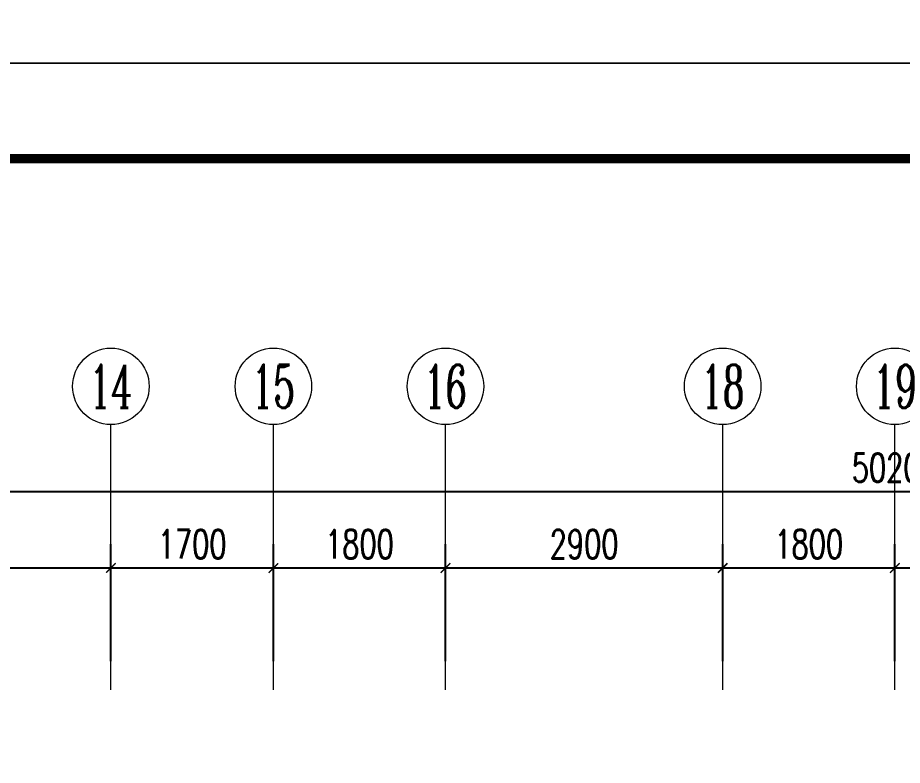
# Model space of a CAD drawing. Extents: x 3753737 to 4713801, y -857380 to 24339.
# Drawn here: x 4056739 to 4065992, y -756001 to -748179 of the extents above; entities that cross this region are included whole.
import ezdxf
from ezdxf.enums import TextEntityAlignment as Align

# ---------------------------------------------------------------- set-up
doc = ezdxf.new("R2010")
doc.units = 0
doc.header["$LTSCALE"] = 1000
doc.header["$MEASUREMENT"] = 0
doc.layers.get('0').update_dxf_attribs({"linetype": 'CONTINUOUS'})
doc.layers.get('Defpoints').update_dxf_attribs({"linetype": 'CONTINUOUS'})
doc.layers.add('!!电气', color=1, linetype='CONTINUOUS')
for name, color, linetype, lineweight in [('AXIS', 114, 'CONTINUOUS', 20), ('AXIS_TEXT', 7, 'CONTINUOUS', 20), ('图框', 147, 'CONTINUOUS', 20)]:
    doc.layers.add(name, color=color, linetype=linetype, lineweight=lineweight)
doc.styles.add('_TCH_AXIS', font='COMPLEX', dxfattribs={"bigfont": 'GBCBIG'})
doc.styles.add('_TCH_DIM_T3', font='SIMPLEX.shx', dxfattribs={"width": 0.705882, "bigfont": 'GBCBIG.shx'})
doc.styles.add('COMPLEX', font='COMPLEX')
doc.dimstyles.new('_TCH_ARCH&&100', dxfattribs={"dimtxt": 297.5, "dimasz": 100, "dimexe": 250, "dimexo": 300, "dimgap": 100, "dimtad": 1, "dimdec": 0, "dimzin": 0, "dimdsep": 46, "dimtxsty": '_TCH_DIM_T3', "dimblk": 'ARCHTICK', "dimcen": 0.09, "dimclrt": 7, "dimazin": 2, "dimtfac": 1, "dimtdec": 0, "dimtix": 1, "dimtmove": 2, "dimatfit": 3, "dimfxl": 1, "dimtolj": 1, "dimtzin": 0, "dimarcsym": 0})

# ---------------------------------------------------------------- blocks, each defined once
blk = doc.blocks.new('_ArchTick')
at = {"color": 0, "linetype": 'ByBlock', "const_width": 0.15}
blk.add_lwpolyline([(-0.5, -0.5), (0.5, 0.5)], dxfattribs=at)
blk = doc.blocks.new('*D473')
at = {"layer": 'AXIS', "color": 0, "lineweight": -2, "transparency": 16777216}
for p, q in [((-100, 13812), (-100, 15837)), ((50100, 13812), (50100, 15837)), ((-100, 15587), (50100, 15587))]:
    blk.add_line(p, q, dxfattribs=at)
at = {"layer": 'Defpoints', "color": 0, "transparency": 16777216}
for p in [(50100, 15587), (-100, 13512), (50100, 13512)]:
    blk.add_point(p, dxfattribs=at)
at = {"layer": 'AXIS', "color": 0, "lineweight": -2, "transparency": 16777216, "xscale": 100, "yscale": 100, "zscale": 100, "rotation": 180}
blk.add_blockref('_ArchTick', (-100, 15587), dxfattribs=at)
at = {"layer": 'AXIS', "color": 0, "lineweight": -2, "transparency": 16777216, "xscale": 100, "yscale": 100, "zscale": 100}
blk.add_blockref('_ArchTick', (50100, 15587), dxfattribs=at)
at = {"layer": 'AXIS', "color": 7, "transparency": 16777216, "insert": (25000, 15835.7), "char_height": 297.5, "attachment_point": 5, "style": '_TCH_DIM_T3'}
blk.add_mtext('\\A1;50200', dxfattribs=at)
blk = doc.blocks.new('*D481')
at = {"layer": 'AXIS', "color": 0, "lineweight": -2, "transparency": 16777216}
for p, q in [((13900, 13812), (13900, 15037)), ((16800, 13812), (16800, 15037)), ((13900, 14787), (16800, 14787))]:
    blk.add_line(p, q, dxfattribs=at)
at = {"layer": 'Defpoints', "color": 0, "transparency": 16777216}
for p in [(16800, 14787), (13900, 13512), (16800, 13512)]:
    blk.add_point(p, dxfattribs=at)
at = {"layer": 'AXIS', "color": 0, "lineweight": -2, "transparency": 16777216, "xscale": 100, "yscale": 100, "zscale": 100, "rotation": 180}
blk.add_blockref('_ArchTick', (13900, 14787), dxfattribs=at)
at = {"layer": 'AXIS', "color": 0, "lineweight": -2, "transparency": 16777216, "xscale": 100, "yscale": 100, "zscale": 100}
blk.add_blockref('_ArchTick', (16800, 14787), dxfattribs=at)
at = {"layer": 'AXIS', "color": 7, "transparency": 16777216, "insert": (15350, 15035.7), "char_height": 297.5, "attachment_point": 5, "style": '_TCH_DIM_T3'}
blk.add_mtext('\\A1;2900', dxfattribs=at)
blk = doc.blocks.new('*D482')
at = {"layer": 'AXIS', "color": 0, "lineweight": -2, "transparency": 16777216}
for p, q in [((16800, 13812), (16800, 15037)), ((18500, 13812), (18500, 15037)), ((16800, 14787), (18500, 14787))]:
    blk.add_line(p, q, dxfattribs=at)
at = {"layer": 'Defpoints', "color": 0, "transparency": 16777216}
for p in [(18500, 14787), (16800, 13512), (18500, 13512)]:
    blk.add_point(p, dxfattribs=at)
at = {"layer": 'AXIS', "color": 0, "lineweight": -2, "transparency": 16777216, "xscale": 100, "yscale": 100, "zscale": 100, "rotation": 180}
blk.add_blockref('_ArchTick', (16800, 14787), dxfattribs=at)
at = {"layer": 'AXIS', "color": 0, "lineweight": -2, "transparency": 16777216, "xscale": 100, "yscale": 100, "zscale": 100}
blk.add_blockref('_ArchTick', (18500, 14787), dxfattribs=at)
at = {"layer": 'AXIS', "color": 7, "transparency": 16777216, "insert": (17650, 15035.7), "char_height": 297.5, "attachment_point": 5, "style": '_TCH_DIM_T3'}
blk.add_mtext('\\A1;1700', dxfattribs=at)
blk = doc.blocks.new('*D483')
at = {"layer": 'AXIS', "color": 0, "lineweight": -2, "transparency": 16777216}
for p, q in [((18500, 13812), (18500, 15037)), ((20300, 13812), (20300, 15037)), ((18500, 14787), (20300, 14787))]:
    blk.add_line(p, q, dxfattribs=at)
at = {"layer": 'Defpoints', "color": 0, "transparency": 16777216}
for p in [(20300, 14787), (18500, 13512), (20300, 13512)]:
    blk.add_point(p, dxfattribs=at)
at = {"layer": 'AXIS', "color": 0, "lineweight": -2, "transparency": 16777216, "xscale": 100, "yscale": 100, "zscale": 100, "rotation": 180}
blk.add_blockref('_ArchTick', (18500, 14787), dxfattribs=at)
at = {"layer": 'AXIS', "color": 0, "lineweight": -2, "transparency": 16777216, "xscale": 100, "yscale": 100, "zscale": 100}
blk.add_blockref('_ArchTick', (20300, 14787), dxfattribs=at)
at = {"layer": 'AXIS', "color": 7, "transparency": 16777216, "insert": (19400, 15035.7), "char_height": 297.5, "attachment_point": 5, "style": '_TCH_DIM_T3'}
blk.add_mtext('\\A1;1800', dxfattribs=at)
blk = doc.blocks.new('*D484')
at = {"layer": 'AXIS', "color": 0, "lineweight": -2, "transparency": 16777216}
for p, q in [((20300, 13812), (20300, 15037)), ((23200, 13812), (23200, 15037)), ((20300, 14787), (23200, 14787))]:
    blk.add_line(p, q, dxfattribs=at)
at = {"layer": 'Defpoints', "color": 0, "transparency": 16777216}
for p in [(23200, 14787), (20300, 13512), (23200, 13512)]:
    blk.add_point(p, dxfattribs=at)
at = {"layer": 'AXIS', "color": 0, "lineweight": -2, "transparency": 16777216, "xscale": 100, "yscale": 100, "zscale": 100, "rotation": 180}
blk.add_blockref('_ArchTick', (20300, 14787), dxfattribs=at)
at = {"layer": 'AXIS', "color": 0, "lineweight": -2, "transparency": 16777216, "xscale": 100, "yscale": 100, "zscale": 100}
blk.add_blockref('_ArchTick', (23200, 14787), dxfattribs=at)
at = {"layer": 'AXIS', "color": 7, "transparency": 16777216, "insert": (21750, 15035.7), "char_height": 297.5, "attachment_point": 5, "style": '_TCH_DIM_T3'}
blk.add_mtext('\\A1;2900', dxfattribs=at)
blk = doc.blocks.new('*D485')
at = {"layer": 'AXIS', "color": 0, "lineweight": -2, "transparency": 16777216}
for p, q in [((23200, 13812), (23200, 15037)), ((25000, 13812), (25000, 15037)), ((23200, 14787), (25000, 14787))]:
    blk.add_line(p, q, dxfattribs=at)
at = {"layer": 'Defpoints', "color": 0, "transparency": 16777216}
for p in [(25000, 14787), (23200, 13512), (25000, 13512)]:
    blk.add_point(p, dxfattribs=at)
at = {"layer": 'AXIS', "color": 0, "lineweight": -2, "transparency": 16777216, "xscale": 100, "yscale": 100, "zscale": 100, "rotation": 180}
blk.add_blockref('_ArchTick', (23200, 14787), dxfattribs=at)
at = {"layer": 'AXIS', "color": 0, "lineweight": -2, "transparency": 16777216, "xscale": 100, "yscale": 100, "zscale": 100}
blk.add_blockref('_ArchTick', (25000, 14787), dxfattribs=at)
at = {"layer": 'AXIS', "color": 7, "transparency": 16777216, "insert": (24100, 15035.7), "char_height": 297.5, "attachment_point": 5, "style": '_TCH_DIM_T3'}
blk.add_mtext('\\A1;1800', dxfattribs=at)
blk = doc.blocks.new('_AXISO')
blk.add_circle((0, 0), 0.5)
at = {"layer": 'AXIS_TEXT', "style": 'COMPLEX', "width": 1.041667}
blk.add_attdef('A', text='', height=0.56, dxfattribs=at).set_placement((-0.25, -0.28), (0.25, -0.28), align=Align.FIT)
blk = doc.blocks.new('*D497')
at = {"layer": 'AXIS', "color": 0, "lineweight": -2, "transparency": 16777216}
for p, q in [((25000, 13812), (25000, 15037)), ((26800, 13812), (26800, 15037)), ((25000, 14787), (26800, 14787))]:
    blk.add_line(p, q, dxfattribs=at)
at = {"layer": 'Defpoints', "color": 0, "transparency": 16777216}
for p in [(26800, 14787), (25000, 13512), (26800, 13512)]:
    blk.add_point(p, dxfattribs=at)
at = {"layer": 'AXIS', "color": 0, "lineweight": -2, "transparency": 16777216, "xscale": 100, "yscale": 100, "zscale": 100, "rotation": 180}
blk.add_blockref('_ArchTick', (25000, 14787), dxfattribs=at)
at = {"layer": 'AXIS', "color": 0, "lineweight": -2, "transparency": 16777216, "xscale": 100, "yscale": 100, "zscale": 100}
blk.add_blockref('_ArchTick', (26800, 14787), dxfattribs=at)
at = {"layer": 'AXIS', "color": 7, "transparency": 16777216, "insert": (25900, 15035.7), "char_height": 297.5, "attachment_point": 5, "style": '_TCH_DIM_T3'}
blk.add_mtext('\\A1;1800', dxfattribs=at)
blk = doc.blocks.new('A$C1C403CBE')
at = {"layer": 'AXIS'}
for p, q in [((16800, 13512), (16800, 16287)), ((18500, 13512), (18500, 16287)), ((20300, 13512), (20300, 16287)), ((23200, 13512), (23200, 16287)), ((25000, 13512), (25000, 16287))]:
    blk.add_line(p, q, dxfattribs=at)
ref = blk.add_blockref('_AXISO', (16800, 16687), dxfattribs=dict(at, xscale=800, yscale=800, zscale=800))
ref.add_attrib('A', '14', dxfattribs={"layer": 'AXIS_TEXT', "height": 452.55, "style": '_TCH_AXIS', "width": 0.677419}).set_placement((16573.7, 16460.7), (17026.3, 16460.7), align=Align.FIT)
ref = blk.add_blockref('_AXISO', (18500, 16687), dxfattribs=dict(at, xscale=800, yscale=800, zscale=800))
ref.add_attrib('A', '15', dxfattribs={"layer": 'AXIS_TEXT', "height": 452.55, "style": '_TCH_AXIS', "width": 0.724138}).set_placement((18273.7, 16460.7), (18726.3, 16460.7), align=Align.FIT)
ref = blk.add_blockref('_AXISO', (20300, 16687), dxfattribs=dict(at, xscale=800, yscale=800, zscale=800))
ref.add_attrib('A', '16', dxfattribs={"layer": 'AXIS_TEXT', "height": 452.55, "style": '_TCH_AXIS', "width": 0.724138}).set_placement((20073.7, 16460.7), (20526.3, 16460.7), align=Align.FIT)
ref = blk.add_blockref('_AXISO', (23200, 16687), dxfattribs=dict(at, xscale=800, yscale=800, zscale=800))
ref.add_attrib('A', '18', dxfattribs={"layer": 'AXIS_TEXT', "height": 452.55, "style": '_TCH_AXIS', "width": 0.724138}).set_placement((22973.7, 16460.7), (23426.3, 16460.7), align=Align.FIT)
ref = blk.add_blockref('_AXISO', (25000, 16687), dxfattribs=dict(at, xscale=800, yscale=800, zscale=800))
ref.add_attrib('A', '19', dxfattribs={"layer": 'AXIS_TEXT', "height": 452.55, "style": '_TCH_AXIS', "width": 0.724138}).set_placement((24773.7, 16460.7), (25226.3, 16460.7), align=Align.FIT)
for p1, p2, distance, text, picture, middle in [((-100, 13512), (50100, 13512), 2075, '50200', '*D473', (25000, 15835.7)), ((13900, 13512), (16800, 13512), 1275, '2900', '*D481', (15350, 15035.7)), ((16800, 13512), (18500, 13512), 1275, '1700', '*D482', (17650, 15035.7)), ((18500, 13512), (20300, 13512), 1275, '1800', '*D483', (19400, 15035.7)), ((20300, 13512), (23200, 13512), 1275, '2900', '*D484', (21750, 15035.7)), ((23200, 13512), (25000, 13512), 1275, '1800', '*D485', (24100, 15035.7)), ((25000, 13512), (26800, 13512), 1275, '1800', '*D497', (25900, 15035.7))]:
    dim = blk.add_aligned_dim(p1=p1, p2=p2, distance=distance, text=text, dimstyle='_TCH_ARCH&&100', dxfattribs=at)
    dim.commit()
    dim.dimension.update_dxf_attribs({"geometry": picture, "text_midpoint": middle})

msp = doc.modelspace()

# ---------------------------------------------------------------- linework, layer by layer
at = {"layer": '图框'}
for points in [[(4026611, -689253.6), (4110711, -689253.6), (4110711, -748653.6), (4026611, -748653.6)], [(4026611, -748653.6), (4110711, -748653.6), (4110711, -808053.6), (4026611, -808053.6)]]:
    msp.add_lwpolyline(points, close=True, dxfattribs=at)
at = {"layer": '图框', "const_width": 100}
msp.add_lwpolyline([(4109711, -807053.6), (4109711, -749653.6), (4029111, -749653.6), (4029111, -807053.6)], close=True, dxfattribs=at)

# ---------------------------------------------------------------- block references
at = {"layer": '!!电气'}
msp.add_blockref('A$C1C403CBE', (4040913.4, -768722.9), dxfattribs=at)

doc.saveas('drawing.dxf')
